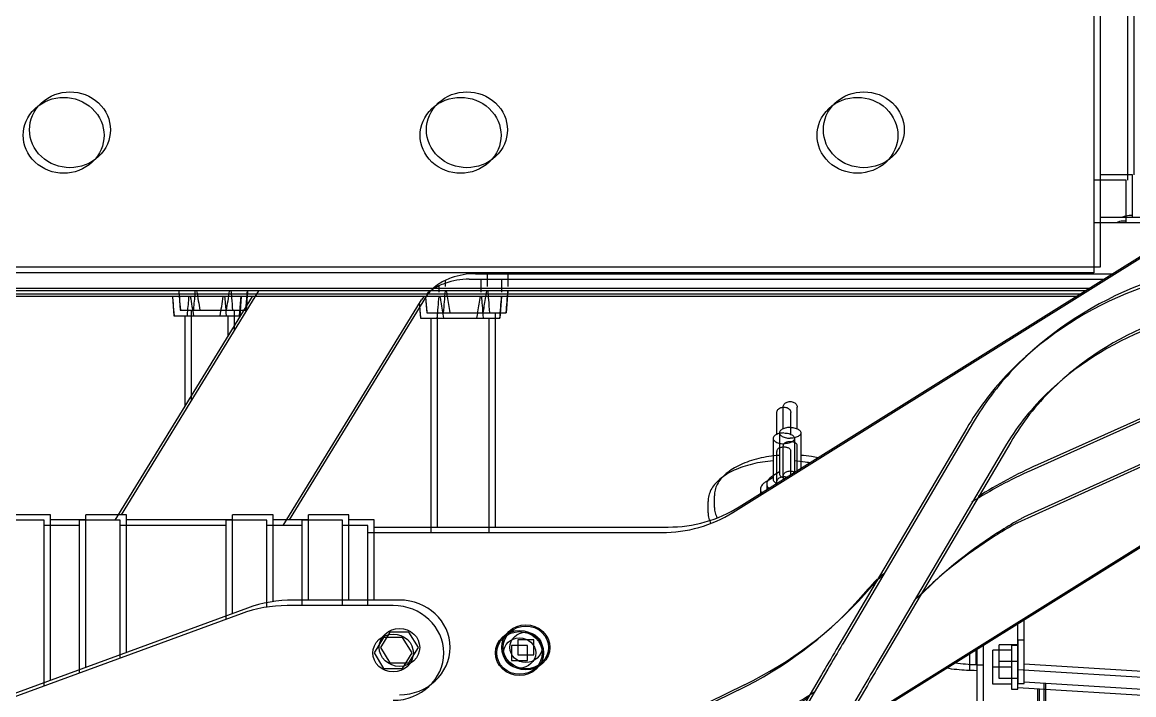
# Model space of a CAD drawing. Header units: inches. Extents: x 4821 to 127877, y 58012 to 433683.
# Drawn here: x 82661 to 83258, y 384274 to 384636 of the extents above; entities that cross this region are included whole.
import ezdxf

# ---------------------------------------------------------------- set-up
doc = ezdxf.new("R2010")
doc.units = ezdxf.units.IN
doc.header["$MEASUREMENT"] = 0
for name, color, linetype in [('A-FURN-FIXD', 10, 'Continuous'), ('A-WALL', 53, 'Continuous'), ('Cloums$0$A-COL-HAT', 8, 'Continuous'), ('EMG - ELEC - ID', 26, 'Continuous'), ('NECB-COLUM', 50, 'Continuous')]:
    doc.layers.add(name, color=color, linetype=linetype)

# ---------------------------------------------------------------- blocks, each defined once
blk = doc.blocks.new('COL BASEMT')
at = {"layer": 'Cloums$0$A-COL-HAT'}
h = blk.add_hatch(dxfattribs=at)
h.set_pattern_fill('ANSI31', color=256, scale=500)
h.set_pattern_definition([(45, (1452118.876, 42013.15), (-44.194174, 44.194174), [])])
h.paths.add_polyline_path([(1693546.85, 345625.99), (1693946.85, 345625.99), (1693950.94, 348875.93), (1693546.85, 348875.93)])
h.paths.add_polyline_path([(1688721.85, 335900.88), (1689121.55, 335900.88), (1689121.85, 337327.04), (1693949.19, 337326.96), (1693946.85, 345125.99), (1693546.85, 345125.99), (1693546.85, 337726.97), (1688721.85, 337727.04)])
h.paths.add_polyline_path([(1641271.85, 335200.88), (1640873.67, 335200.88), (1640871.85, 323973.06), (1689121.85, 323973.08), (1689121.4, 335200.88), (1688721.85, 335200.88), (1688721.85, 324373.08), (1641271.85, 324373.06)])
edge = h.paths.add_edge_path()
edge.add_line((1636446.85, 345125.99), (1636046.85, 345125.99))
edge.add_line((1636046.85, 345125.99), (1636049.02, 337698.91))
edge.add_arc((1626263.14, 338211.03), 9799.28, 305.315023, 357.004292, ccw=False)
edge.add_line((1631927.82, 330214.96), (1632171.53, 329896.4))
edge.add_arc((1626336.78, 338141.43), 10100.73, 305.285859, 355.375183)
edge.add_line((1636404.63, 337327), (1640874.01, 337327))
edge.add_line((1640874.01, 337327), (1640873.78, 335900.88))
edge.add_line((1640873.78, 335900.88), (1641271.85, 335900.88))
edge.add_line((1641271.85, 335900.88), (1641271.85, 337725.88))
edge.add_line((1641271.85, 337725.88), (1636446.85, 337725.88))
edge.add_line((1636446.85, 337725.88), (1636446.85, 345125.99))
h.paths.add_polyline_path([(1636046.85, 345625.99), (1636446.85, 345625.99), (1636446.85, 348875.93), (1636048.92, 348875.93)])
blk = doc.blocks.new('A$C0e128a0b')
at = {"layer": 'A-FURN-FIXD'}
for p, q in [((114.79, 2318.08), (-120.34, 2694.28)), ((29.79, 2636.92), (119.19, 2439.24)), ((200.12, 2378.76), (37.74, 2638.57)), ((29.24, 2595.77), (96.9, 2445)), ((187.38, 2530.03), (181.81, 2439.34)), ((189.39, 2439.34), (194.53, 2523.06)), ((-8.55, 2510.28), (-8.55, 2471.77)), ((-26.72, 2486.31), (-168.04, 2486.31)), ((-26.72, 2485.52), (-26.72, 2471.77)), ((-8.55, 2485.52), (-26.72, 2485.52)), ((-9.31, 2485.52), (-9.31, 2484.17)), ((15.43, 2205.74), (15.43, 2477.04)), ((-207.41, 2471.77), (12.64, 2471.77)), ((12.64, 2471.77), (12.64, 1963.34)), ((21.73, 2466.97), (21.73, 1957.59)), ((22.74, 2465.36), (22.74, 1957.2)), ((428.24, 2447.89), (189.92, 2447.89)), ((428.01, 2448.66), (189.96, 2448.66)), ((96.9, 2445), (96.9, 2445)), ((119.19, 2439.24), (119.19, 2439.24)), ((119.42, 2438.83), (119.42, 2438.83)), ((119.84, 2438.08), (119.84, 2438.08)), ((190.07, 2439.34), (162.26, 2439.34)), ((171.4, 2436.65), (171.4, 2439.34)), ((190.07, 2436.65), (190.07, 2439.34)), ((87.17, 2433.67), (181.12, 2378.34)), ((171.4, 2436.65), (190.07, 2436.65)), ((173.52, 2436.65), (173.52, 2428.71)), ((180.74, 2436.65), (180.74, 2428.71)), ((187.95, 2436.65), (187.95, 2428.71)), ((124.81, 2429.68), (124.81, 2429.68)), ((187.95, 2428.71), (173.52, 2428.71)), ((214.94, 2422.11), (173.02, 2422.11)), ((78.88, 2417.65), (172.83, 2362.32)), ((182.17, 2418.88), (175.04, 2418.88)), ((143.17, 2379.52), (143.17, 2379.52)), ((181.12, 2378.34), (181.12, 2378.34)), ((147.35, 2375.69), (152.18, 2371.39)), ((192.27, 2371.79), (233.14, 2347.85)), ((152.18, 2371.39), (152.18, 2371.39)), ((172.83, 2362.32), (173.23, 2362.08)), ((173.23, 2362.08), (173.23, 2362.08)), ((184.01, 2355.75), (224.88, 2331.81)), ((193.53, 2350.21), (193.53, 2350.21)), ((83.24, 2344.27), (98.42, 2344.27)), ((81.51, 2342.72), (72.27, 2342.72)), ((99.38, 2342.72), (88.79, 2342.72)), ((81.51, 2336.76), (72.27, 2336.76)), ((83.24, 2335.22), (100.73, 2335.22)), ((101.84, 2336.76), (88.79, 2336.76)), ((99.87, 2335.22), (101.7, 2332.17)), ((105, 2329.78), (107.47, 2329.78)), ((190.57, 2320.32), (244.6, 2210.08)), ((114.99, 2307.44), (110.08, 2307.44)), ((123.4, 2162.58), (123.4, 2287.74)), ((174.68, 2236.87), (174.68, 2237.41)), ((171.47, 2230.6), (171.47, 2223.77)), ((177.88, 2230.6), (171.47, 2230.6)), ((177.88, 2223.77), (177.88, 2230.6)), ((171.47, 2223.77), (177.88, 2223.77)), ((20.94, 2219.68), (15.43, 2219.68)), ((22.74, 2219.55), (32.04, 2218.85)), ((32.04, 2184.95), (32.04, 2218.85)), ((174.68, 2216.96), (174.68, 2217.49)), ((20.94, 2210.79), (15.43, 2210.79)), ((121.97, 2214.3), (32.04, 2214.3)), ((20.94, 2193.01), (18.31, 2193.01)), ((121.97, 2189.53), (32.04, 2189.53)), ((24.89, 2185), (24.17, 2185.48)), ((120.37, 2126.47), (24.89, 2185)), ((25.73, 2184.48), (32.04, 2184.95)), ((32.04, 2185.02), (32.04, 2185.02)), ((174.68, 2181.43), (168.12, 2177.39)), ((181.24, 2177.39), (174.68, 2181.43)), ((154.49, 2173.35), (154.49, 2128.2)), ((168.12, 2177.39), (168.12, 2169.31)), ((181.24, 2169.31), (181.24, 2177.39)), ((168.12, 2169.31), (174.68, 2165.27)), ((174.68, 2165.27), (181.24, 2169.31)), ((154.49, 2162.58), (120.37, 2162.58)), ((120.37, 2162.58), (120.37, 2151.81)), ((154.49, 2151.81), (118.15, 2151.81)), ((118.15, 2151.81), (118.15, 2134.59)), ((154.49, 2134.59), (118.15, 2134.59)), ((120.37, 2134.59), (120.37, 2119.51)), ((155.24, 2119.51), (118.15, 2119.51)), ((118.15, 2119.51), (118.15, 2102.29)), ((118.15, 2055), (22.74, 2113.48)), ((22.74, 2108.6), (31.03, 2107.99)), ((31.03, 2080), (31.03, 2107.99)), ((157.96, 2108.58), (253.66, 1847.75)), ((39.6, 2103.15), (31.03, 2103.15)), ((160.27, 2102.29), (118.15, 2102.29)), ((120.37, 2102.29), (120.37, 2057.06)), ((69.47, 2084.84), (31.03, 2084.84)), ((22.74, 2079.38), (31.03, 2080)), ((176.86, 2057.06), (118.15, 2057.06)), ((118.15, 2057.06), (118.15, 2039.84)), ((183.18, 2039.84), (118.15, 2039.84)), ((120.37, 2039.84), (120.37, 2024.76)), ((188.71, 2024.76), (118.15, 2024.76)), ((118.15, 2024.76), (118.15, 2007.54))]:
    blk.add_line(p, q, dxfattribs=at)
for centre, major_axis, start_param, end_param in [((149.96, 2546.17), (0, -149.77), 4.705887, 5.554136), ((150.36, 2546.29), (0, -131.89), 4.705871, 5.51648), ((-3.51, 2484.17), (0, -6.19), 4.712389, 5.202528), ((141.33, 2537.94), (0, -119.2), -0.757137, -0.505934), ((270.57, 2533.82), (0, -205.44), -1.123715, -0.98205), ((272, 2534.78), (0, -188.93), -1.040655, -1.038122), ((272.2, 2534.9), (0, 189.17), 2.10347, 2.108106), ((273.58, 2535.79), (0, -190.9), -1.033447, -0.98143), ((141.14, 2537.64), (0, 137.15), 2.422265, 2.636086), ((274.98, 2536.79), (0, -192.69), -0.981418, -0.745997), ((-45.9, 2371.1), (0, 17.23), 3.926991, 10.210176), ((264.58, 2525.72), (0, -195.31), -0.72489, -0.69481), ((2839.55, 7513.75), (0, -5866.29), -0.504513, -0.5022), ((50.84, 2242.76), (0, -168.02), 2.05061, 2.442694), ((2833.78, 7502.57), (0, -5871.84), -0.504433, -0.502198), ((48.14, 2240.86), (0, -189.75), 2.052666, 2.184909), ((72.12, 2287.74), (0, -54.7), 1.570796, 2.158799), ((174.68, 2227.18), (0, -10.23), 0.785398, 7.068583), ((174.68, 2227.18), (0, -9.69), 0.785398, 7.068583), ((174.68, 2227.18), (0, -6.87), 2.356194490116049, 8.639379797295632), ((-45.9, 2202.06), (0, 17.23), 3.926991, 10.210176), ((-38.56, 1306.18), (0, -915.71), 3.059261, 3.070134), ((-47.76, 3260.85), (0, 1052.61), 3.213096, 3.216913), ((-24.74, 2937.4), (0, -728.23), 0.075116, 0.083271), ((122.41, 779.04), (0, -1435.26), 3.140854, 3.141915), ((-43.27, 1718.75), (0, 496.78), -0.156388, -0.142197), ((-22.41, 1861.29), (0, -352.52), 2.97606, 2.984556), ((42.56, 2205.64), (0, 28.93), 1.56741, 1.934958), ((38.45, 2203.99), (0, -24.24), -1.206183, -0.973907), ((-49.01, 2727.64), (0, -539.81), 0.142247, 0.146985), ((-38.56, 1279.51), (0, 915.71), -0.082332, -0.071458), ((-29.19, 2586.94), (0, -397.53), 0.146216, 0.165052), ((174.68, 2173.35), (0, 21.53), -1.570796, 1.570796), ((34.91, 2201.4), (0, -19.67), -0.974678, -0.783826), ((123.17, 850.08), (0, -1339.46), 3.141409, 3.142546), ((32.4, 2198.61), (0, 15.8), 2.431158, 2.55229), ((-24.1, 2901.59), (0, -719.06), 0.07397, 0.083389), ((174.68, 2173.35), (0, 8.61), 3.926991, 10.210176), ((204.96, 2128.2), (0, -53.84), 4.712389, 5.085427), ((-26.34, 1389.48), (0, -721.02), 3.058608, 3.068925), ((-10.01, 1604.18), (0, 505.62), -0.086691, -0.083844), ((-14.91, 2668.2), (0, -568.04), 0.076239, 0.086379), ((-35.37, 2952.4), (0, -853.07), 0.072719, 0.076375), ((-34.41, 1682.88), (0, 422.55), -0.155661, -0.144768), ((-15.97, 1809.93), (0, -293.99), 2.970223, 2.985047), ((-31.12, 2481.37), (0, 398.56), 3.286222, 3.297772), ((-12.45, 2355.39), (0, 271.01), 3.29751, 3.313591), ((-26.34, 1367.29), (0, 721.02), -0.082985, -0.072668), ((-10.01, 1581.98), (0, 505.62), -0.086691, -0.083844), ((-35.37, 2930.2), (0, 853.07), 3.214312, 3.217968), ((-14.91, 2646), (0, -568.04), 0.076239, 0.086379), ((-45.9, 2033.01), (0, -17.23), 0.785398, 7.068583)]:
    blk.add_ellipse(centre, major_axis=major_axis, ratio=0.9375, start_param=start_param, end_param=end_param, dxfattribs=at)
for points, knots in [([(182.23, 2421.79), (182.23, 2418.99), (182, 2414.71), (181.44, 2410.48), (181.2, 2409.03)], [0, 0, 0, 0, 7.804046, 11.905887, 11.905887, 11.905887, 11.905887]), ([(93.85, 2351.58), (93.66, 2350.65), (93.22, 2348.23), (92.95, 2345.78), (92.84, 2344.27)], [26.749858, 26.749858, 26.749858, 26.749858, 29.388867, 33.61676, 33.61676, 33.61676, 33.61676]), ([(80.94, 2339.74), (80.94, 2340.11), (80.98, 2340.81), (81.17, 2341.83), (81.48, 2342.72), (81.89, 2343.45), (82.38, 2343.98), (82.86, 2344.23), (83.15, 2344.27), (83.24, 2344.27)], [0, 0, 0, 0, 1.007321, 1.974018, 2.864236, 3.652387, 4.330499, 4.918211, 5.195549, 5.195549, 5.195549, 5.195549]), ([(83.24, 2344.27), (83.34, 2344.27), (83.63, 2344.23), (84.11, 2343.98), (84.6, 2343.45), (85.01, 2342.72), (85.32, 2341.83), (85.51, 2340.81), (85.55, 2340.11), (85.55, 2339.74)], [0, 0, 0, 0, 0.277338, 0.86505, 1.543161, 2.331313, 3.221531, 4.188227, 5.195549, 5.195549, 5.195549, 5.195549]), ([(72.27, 2336.76), (72.04, 2336.76), (71.58, 2336.85), (70.97, 2337.21), (70.46, 2337.78), (70.1, 2338.5), (69.91, 2339.32), (69.91, 2340.17), (70.1, 2340.99), (70.46, 2341.71), (70.97, 2342.27), (71.58, 2342.64), (72.04, 2342.72), (72.27, 2342.72)], [0, 0, 0, 0, 0.663706, 1.348223, 2.066396, 2.819484, 3.598177, 4.386203, 5.164896, 5.917984, 6.636157, 7.320674, 7.98438, 7.98438, 7.98438, 7.98438]), ([(80.94, 2339.74), (80.94, 2339.38), (80.98, 2338.67), (81.17, 2337.66), (81.48, 2336.77), (81.89, 2336.03), (82.38, 2335.5), (82.86, 2335.26), (83.15, 2335.22), (83.24, 2335.22)], [0, 0, 0, 0, 1.007321, 1.974018, 2.864236, 3.652387, 4.330499, 4.918211, 5.195549, 5.195549, 5.195549, 5.195549]), ([(83.24, 2335.22), (83.34, 2335.22), (83.63, 2335.26), (84.11, 2335.5), (84.6, 2336.03), (85.01, 2336.77), (85.32, 2337.66), (85.51, 2338.67), (85.55, 2339.38), (85.55, 2339.74)], [0, 0, 0, 0, 0.277338, 0.86505, 1.543161, 2.331313, 3.221531, 4.188227, 5.195549, 5.195549, 5.195549, 5.195549]), ([(88.79, 2342.72), (88.64, 2342.72), (88.32, 2342.69), (87.89, 2342.47), (87.56, 2342.09), (87.31, 2341.6), (87.14, 2341.02), (87.04, 2340.39), (87.02, 2339.96), (87.02, 2339.74)], [0, 0, 0, 0, 0.460794, 0.91913, 1.386961, 1.886821, 2.460181, 3.073172, 3.664645, 3.664645, 3.664645, 3.664645]), ([(87.02, 2339.74), (87.02, 2339.53), (87.04, 2339.09), (87.14, 2338.45), (87.31, 2337.87), (87.56, 2337.38), (87.9, 2337.01), (88.33, 2336.8), (88.64, 2336.76), (88.79, 2336.76)], [0, 0, 0, 0, 0.599795, 1.218835, 1.792813, 2.292304, 2.759735, 3.213772, 3.664722, 3.664722, 3.664722, 3.664722]), ([(101.84, 2336.76), (101.62, 2336.76), (101.16, 2336.85), (100.54, 2337.21), (100.04, 2337.78), (99.68, 2338.5), (99.49, 2339.32), (99.49, 2340.17), (99.67, 2340.97), (99.91, 2341.45), (100.05, 2341.66)], [0, 0, 0, 0, 0.663706, 1.348223, 2.066396, 2.819484, 3.598177, 4.386203, 5.164896, 5.878621, 5.878621, 5.878621, 5.878621]), ([(92.84, 2335.22), (92.84, 2335.2), (92.95, 2333.68), (93.29, 2330.71), (94.13, 2326.4), (95.28, 2322.35), (96.75, 2318.63), (98.5, 2315.32), (100.5, 2312.5), (102.73, 2310.25), (105.1, 2308.63), (107.57, 2307.66), (109.26, 2307.44), (110.08, 2307.44)], [0, 0, 0, 0, 0.049402, 4.247793, 8.341123, 12.283398, 16.035103, 19.564032, 22.845085, 25.86241, 28.622785, 31.176122, 33.616802, 33.616802, 33.616802, 33.616802]), ([(100.73, 2335.22), (100.82, 2335.22), (101.11, 2335.26), (101.59, 2335.5), (102.08, 2336.03), (102.36, 2336.53), (102.49, 2336.83), (102.51, 2336.88)], [0, 0, 0, 0, 0.277338, 0.86505, 1.543161, 2.331313, 2.468505, 2.468505, 2.468505, 2.468505]), ([(102.91, 2337.09), (102.78, 2337.01), (102.44, 2336.83), (102.07, 2336.76), (101.84, 2336.76)], [6.879203, 6.879203, 6.879203, 6.879203, 7.320674, 7.98438, 7.98438, 7.98438, 7.98438]), ([(101.7, 2332.17), (101.85, 2331.93), (102.24, 2331.33), (102.99, 2330.53), (103.96, 2329.93), (104.67, 2329.78), (105, 2329.78)], [0, 0, 0, 0, 0.809573, 2.029947, 3.11174, 4.110544, 4.110544, 4.110544, 4.110544]), ([(105, 2329.78), (105.34, 2329.78), (106.04, 2329.93), (106.67, 2330.31), (106.97, 2330.56), (106.98, 2330.57)], [0, 0, 0, 0, 0.998805, 2.080597, 2.122292, 2.122292, 2.122292, 2.122292]), ([(114.99, 2307.44), (115.78, 2307.44), (117.35, 2307.67), (118.81, 2308.29), (119.5, 2308.67)], [0, 0, 0, 0, 2.345308, 4.640665, 4.640665, 4.640665, 4.640665])]:
    blk.add_open_spline(points, degree=3, knots=knots, dxfattribs=at)

msp = doc.modelspace()

# ---------------------------------------------------------------- hatches: boundary and pattern name
at = {"layer": 'A-WALL'}
h = msp.add_hatch(dxfattribs=at)
h.set_pattern_fill('ANSI36', color=3, scale=250)
h.set_pattern_definition([(45, (-1206228.7, -363008.7), (420.9495, 1543.4815), [1984.375, -396.875, 0, -396.875])])
h.paths.add_polyline_path([(86318.11, 396057.41), (78770.32, 396057.38), (78770.32, 379507.39), (86318.11, 379507.39)])
h.paths.add_polyline_path([(35923.49, 396107.39), (28820.33, 396107.39), (28820.33, 387307.45), (35923.49, 387307.44)])
h = msp.add_hatch(dxfattribs=at)
h.set_pattern_fill('ANSI36', color=3, scale=250)
h.set_pattern_definition([(45, (-1206225.3, -363005.7), (420.9495, 1543.4815), [1984.375, -396.875, 0, -396.875])])
h.paths.add_polyline_path([(86321.51, 396060.39), (78773.72, 396060.36), (78773.72, 379510.37), (86321.51, 379510.37)])
h.paths.add_polyline_path([(35926.89, 396110.37), (28823.73, 396110.37), (28823.73, 387310.43), (35926.89, 387310.43)])

# ---------------------------------------------------------------- block references
at = {"layer": 'EMG - ELEC - ID', "xscale": 1.260932877019967, "yscale": 1.260932877019967, "zscale": 1.260932877019967, "rotation": 270.0008681710996}
for p in [(80119.95, 384516.81), (80123.35, 384519.79)]:
    msp.add_blockref('A$C0e128a0b', p, dxfattribs=at)
at = {"layer": 'NECB-COLUM'}
for p in [(-1607623.13, 42184.44), (-1607626.53, 42181.46)]:
    msp.add_blockref('COL BASEMT', p, dxfattribs=at)

doc.saveas('drawing.dxf')
